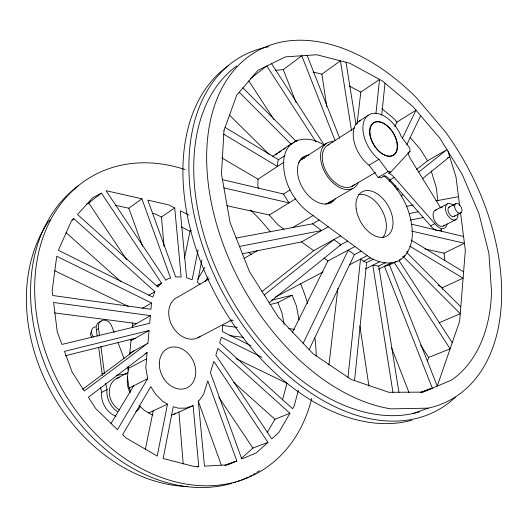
<?xml version="1.0" encoding="UTF-8"?>
<svg xmlns="http://www.w3.org/2000/svg" width="528" height="528" viewBox="0 0 528 528"><rect width="100%" height="100%" fill="white"/><g stroke="black" fill="none" stroke-linecap="round" stroke-linejoin="round"><path stroke-width="0.79" d="M283.793 162.274L258.047 179.21L257.803 185.44L258.37 188.47M146.553 358.816L145.781 367.818L147.701 378.649L117.454 429.64L95.839 408.705L88.4 397.234L147.107 352.592L146.553 358.816L128.311 368.531L127.479 377.381L128.786 386.615L130.726 391.783M147.946 343.18L149.068 330.495L64.469 351.364L72.171 372.214L84.341 390.984L147.946 343.18L129.789 353.166M150.388 315.625L149.708 323.268L61.915 344.434L57.222 331.723L53.618 302.485L150.388 315.625L132.403 326.073M151.51 302.947L150.955 309.263L52.754 295.508L52.18 290.849L56.734 256.298L151.51 302.947L141.979 308.623M442.233 289.285L442.385 287.668L463.096 278.197L409.853 246.16M128.311 368.531L128.528 366.241M129.644 354.71L131.149 339.115M132.257 327.578L132.706 322.945M354.539 380.622L366.623 262.601L373.388 259.129M381.731 115.084L384.998 83.186M347.978 377.309L360.518 259.083L363.528 261.301L366.623 262.601M375.916 113.83L379.566 79.444L360.802 92.136L357.08 123.994M328.924 365.013L337.867 288.446M105.56 383.434L107.098 389.558L106.854 391.063A20.618 16.929 64.4 0 0 117.48 411.622M100.617 387.77L101.759 392.337L101.515 393.829A20.48 16.896 64.4 0 0 116.068 416.275M201.887 259.855L197.479 282.487L200.072 284.229M167.482 404.171L157.199 456.047L126.08 437.989L122.621 434.643L150.797 386.641L155.899 394.561L162.624 401.227L167.482 404.171L148.731 412.936M198.059 249.902L192.146 279.741L186.608 277.708L180.259 210.731L188.971 215.14M145.352 449.222L153.219 410.843M184.457 258.377L190.021 231.244L191.367 230.373M298.333 390.119L294.334 405.676L292.578 408.712L219.655 342.844L221.371 337.333L261.921 357.298M282.533 399.887L286.935 383.288L235.963 358.585M284.863 155.489L278.494 159.72L277.517 162.829L277.405 166.478L223.766 134.204M427.284 361.264L428.67 357.43L450.113 348.83L394.145 262.469M154.823 291.581L152.803 297.079L58.39 250.292L71.234 221.364L73.768 218.585L154.823 291.581L148.711 295.291M309.144 349.589L354.427 254.608L361.152 251.071M389.314 181.421L390.377 179.203M406.93 144.481L420.664 115.665M303.171 343.286L348.275 250.094L354.427 254.608M402.415 138.237L415.991 110.187L396.95 122.12L394.759 126.522M292.393 332.429L327.928 260.957L354.988 246.51M289.945 413.272L278.777 432.59L271.795 438.893L215.833 355.093L217.919 348.407L289.945 413.272L274.963 419.272L267.056 432.729M205.174 281.734L208.098 276.797M110.999 423.562L133.709 385.763M197.663 279.292L204.805 267.399M324.727 145.603C309.144 134.673 287.027 136.844 283.899 158.611C281.602 181.13 294.347 203.551 313.091 215.563L370.286 257.816C379.005 262.541 389.466 265.089 398.864 260.766C407.425 255.75 411.305 246.187 412.289 236.696C413.015 213.464 401.861 190.113 383.678 175.745M390.76 172.128L409.999 151.279A11.55 6.772 60 0 1 409.867 148.282L401.082 136.29L400.336 134.297A28.426 17.041 58.9 0 0 366.808 116.47A28.426 17.041 58.9 0 0 377.322 158.083L378.959 159.258L388.073 171.593A12.005 7.319 60.3 0 1 390.086 171.897L390.76 172.128L388.786 173.303A11.986 7.326 60.3 0 1 394.185 177.474L434.848 223.641A11.194 6.646 62.2 0 0 447.038 223.859M388.766 173.296L389.869 172.115M50.16 219.892L47.936 222.275A162.749 126.661 61 0 0 49.573 389.169A162.749 126.661 61 0 0 187.387 486.512M267.953 442.358L256.225 452.938L241.751 458.964L210.395 372.57L213.866 361.429L267.953 442.358L252.892 448.074L241.164 458.561M269.135 302.683L340.897 244.675L333.914 239.547L264.238 294.961M401.029 196.066L402.95 194.509M422.162 178.985L449.691 156.724L447.605 157.912M396.891 189.453L398.171 188.437M418.711 172.102L446.945 149.648L427.535 160.816L416.533 169.501M261.947 291.548L313.705 250.688L340.58 235.871M394.535 186.872L395.828 185.849M175.613 413.153L174.359 414.137L171.079 415.312M101.409 193.156L92.776 197.749L77.524 214.467L157.931 287.093L161.462 283.015L101.409 193.156L88.684 202.937L126.773 259.802M250.259 78.705L266.798 65.987L316.054 141.979M71.874 220.031L73.768 218.585M275.161 70.29L283.312 69.65L301.765 55.763L335.029 140.461M82.658 389.327L134.132 350.777M115.421 205.3L128.852 208.23L141.867 198.792L170.597 278.117L168.01 278.751L165.812 280.183L106.049 190.687L141.867 198.792M313.236 72.085L321.882 74.177L340.448 60.819L351.49 130.528M164.043 246.286L161.469 217.034L174.715 207.926L168.65 204.857L147.807 200.138L175.666 276.89L181.144 277.028L174.715 207.926M272.435 156.446L291.278 143.794M275.326 155.001L277.312 153.668M278.639 152.783L281.285 151.001M283.272 149.668L285.265 148.335M288.572 146.111L289.898 145.22M291.859 143.906L293.126 143.055M294.393 142.204L297.561 140.078M358.492 121.579L368.128 115.315M301.62 159.443L326.126 143.543M327.314 145.49L354.578 127.862M222.46 179.639L283.529 194.027L290.004 189.974M227 205.748L269.293 214.982L295.528 198.891M156.981 285.582L158.341 284.75M156.71 285.919L161.462 283.015M360.842 120.272A28.169 17.094 58.9 0 0 353.555 138.864A28.169 17.094 58.9 0 0 367.475 164.036L369.105 165.198L378.959 159.258M97.238 336.296L96.4 329.861L98.564 328.561A8.111 6.587 58.3 0 1 103.369 320.146A8.111 6.587 58.3 0 1 112.088 327.076L114.127 332.435M408.712 152.209L410.025 151.424M351.747 186.476L375.441 172.438M327.664 203.313L352.763 188.503M292.156 227.832L313.091 215.563M369.105 165.198L378.16 177.408L388.073 171.593M209.385 278.685L177.421 297.343A22.671 17.325 61 0 0 172.715 326.819A22.671 17.325 61 0 0 200.435 336.125M244.187 258.364L257.677 250.483M236.194 238.036L312.53 223.839L319.13 220.024M378.16 177.408A11.9 7.339 60.3 0 1 380.866 177.936L384.648 175.725A11.939 7.333 60.3 0 1 390.034 179.87L394.185 177.474M242.147 253.829L301.547 241.916L328.271 226.776M130.997 340.692L149.068 330.495M102.307 375.448A8.613 7.174 61.5 0 0 102.168 374.101L104.372 372.907L100.888 346.295M339.445 245.461L347.582 241.045M145.028 353.714L147.107 352.592M86.539 204.092L90.004 202.231M116.437 378.602L127.974 372.511M435.131 210.362L447.454 203.854M197.901 337.768L232.115 319.79M275.068 297.211L323.11 271.96M448.919 207.24L455.539 203.768M101.759 392.337L107.098 389.558M349.556 264.779L367.264 255.578M269.94 304.577L277.873 302.59L292.129 295.198L296.34 305.725L299.086 319.981M390.034 179.87L430.61 225.832L434.848 223.641M363.528 261.301L370.286 257.816M454.41 216.269L461.056 212.85M443.474 225.991L455.882 219.655M129.307 388.001L147.701 378.649M365.475 268.924L379.586 261.763M406.553 251.777L407.9 251.097M392.938 392.291L372.814 265.201L378.701 266.099L385.48 262.68M402.89 256.813L404.917 255.796M378.569 269.26L391.228 262.918M399.564 259.763L400.917 259.083M420.268 392.707L432.32 388.219L384.45 266.317L389.525 264.878L396.304 261.485M424.928 248.972L444.074 253.156L464.422 243.256L411.668 231.112M174.121 414.223L193.103 405.636L198.759 466.475L197.281 467.042M439.164 322.733L460.244 313.718L402.89 256.238M236.841 461.01L227.713 464.818L204.475 466.151L198.35 401.557L203.61 394.271L207.814 380.86L236.841 461.01L224.836 465.485M227.482 464.284L231.238 462.884M232.736 462.323L234.241 461.769M421.43 392.014L431.218 388.37M178.9 412.084L183.229 463.921M413.153 413.503L428.201 408.144A199.419 127.373 61 0 0 445.54 131.993L416.407 97.687A199.419 127.373 61 0 0 207.28 141.992A199.419 127.373 61 0 0 390.859 408.857L428.201 408.144M193.103 405.636L186.206 408.085L178.345 408.203L173.257 406.732L163.159 458.515L194.905 466.699L198.759 466.475M65.545 355.707L135.32 338.25M271.451 300.3L292.129 295.198M410.645 220.044L423.456 217.477M239.514 246.444L321.638 230.531L312.53 223.839M409.2 213.569L418.11 211.84M439.976 207.603L442.405 207.134M452.932 205.095L454.555 204.778M406.151 206.428L413.398 205.075M435.95 200.884L458.502 196.687M116.312 375.375L126.826 373.85M54.562 312.932L136.706 323.572M229.759 335.623L243.626 337.418M237.303 327.433L222.704 325.453L222.38 331.558L251.031 345.761M230.023 320.338L233.29 320.793M288.816 328.568L294.532 329.366M152.269 213.345L155.45 214.045L161.469 217.034M223.925 187.902L289.014 202.884L283.529 194.027M411.794 224.248L463.558 236.438M152.968 415.008L151.503 414.592L143.939 410.071L138.976 405.2M54.391 270.58L128.284 306.398M181.375 226.941L190.021 231.244M349.226 86.005L360.802 92.136M221.938 157.964L258.047 179.21M438.154 285.179L442.385 287.668M225.106 127.387L278.494 159.72M411.088 240.042L463.604 271.854M301.547 241.916L313.705 250.688M323.941 258.08L327.928 260.957M283.919 229.185L277.952 224.855L269.293 214.982M381.902 108.689L393.842 118.51L396.95 122.12M248.246 252.094L251.361 254.654M66.013 232.61L121.057 281.78M233.779 382.483L274.963 419.272M229.436 115.071L269.095 154.341M239.243 92.242L291.225 144.335M242.959 87.892L296.281 141.491M407.108 252.886L460.799 306.847M410.025 137.313L420.592 149.596L427.535 160.816M218.704 397.03L252.892 448.074M248.8 80.863L273.86 119.394M420.605 345.035L428.67 357.43M271.531 63.67L324.628 145.662M399.049 260.568L452.232 342.692M440.675 207.88L410.494 158.862A11.53 6.772 60 0 1 408.177 153.252L408.052 152.599M277.873 302.59L281.998 312.979L284.13 324.298M307.105 55.4L339.715 138.277M389.525 264.878L437.237 386.126L459.644 321.248L465.333 250.391L460.555 212.804M283.312 69.65L296.142 102.623M391.657 348.005L408.982 392.515M117.909 342.382L124.021 358.453M127.228 366.868L128.39 369.93A8.402 6.791 62.6 0 0 128.641 370.524M128.852 208.23L142.507 246.167M198.158 400.811L221.278 465.049M448.054 151.444L456.001 177.019L459.617 205.471M431.158 170.861L436.333 187.783L437.864 200.732M346.025 62.251L356.011 124.582M378.701 266.099L398.924 392.258M321.882 74.177L326.779 106.643M359.858 325.948L368.92 386.014M98.564 328.561L99.515 335.815M98.71 347.563L102.168 374.101M441.276 229.541L441.467 231.152M444.074 253.156L444.906 260.192M441.144 229.601A11.147 6.659 62.2 0 1 430.61 225.832M444.484 225.113A8.857 5.26 62.2 0 1 434.656 220.704A8.857 5.26 62.2 0 1 436.418 209.992M457.789 213.866A8.956 5.24 62.1 0 1 451.829 219.391A8.956 5.24 62.1 0 1 445.441 207.418A8.956 5.24 62.1 0 1 453.288 205.438M454.958 215.615A5.3 3.102 62.1 0 1 449.183 213.682A5.3 3.102 62.1 0 1 449.658 206.897M104.372 372.907A8.639 7.181 61.5 0 1 104.465 373.58M96.4 329.861A8.092 6.58 58.3 0 1 101.244 321.46M140.171 406.626A20.618 16.929 64.4 0 1 135.848 411.847M93.806 337.088A6.356 5.201 58.3 0 1 91.522 330.733A6.356 5.201 58.3 0 1 95.542 326.792M91.852 337.234A3.749 3.076 58.2 0 1 91.707 331.624M358.393 182.266A26.162 16.526 58.8 0 1 326.033 174.299A26.162 16.526 58.8 0 1 333.67 141.735M354.321 184.655A23.885 15.088 58.8 0 1 327.617 174.049A23.885 15.088 58.8 0 1 328.977 144.58M330.508 201.333A25.542 16.606 58.6 0 1 325.677 204.046M298.61 162.439A25.542 16.606 58.6 0 1 304.781 157.991M301.013 158.512A26.651 17.325 58.6 0 1 305.039 156.816M332.607 200.528A26.651 17.325 58.6 0 1 330.046 203.161M130.159 392.759A20.236 16.335 64.2 0 1 127.723 377.065M119.651 410.045A18.044 14.817 64.4 0 1 109.283 392.126A18.044 14.817 64.4 0 1 119.328 377.494M311.705 398.468A169.891 130.555 61 0 1 148.533 472.118A169.891 130.555 61 0 1 35.858 268.587A169.891 130.555 61 0 1 184.965 169.528M250.51 209.979A169.891 130.555 61 0 1 270.389 231.95M300.643 283.846A169.891 130.555 61 0 1 307.718 303.699M314.926 337.96A169.891 130.555 61 0 1 316.213 355.978M251.717 475.266A169.013 130.436 61 0 1 249.526 476.401M248.048 477.134A169.013 130.436 61 0 1 241.217 480.137M239.659 480.744A169.013 130.436 61 0 1 237.303 481.595M235.719 482.137A169.013 130.436 61 0 1 233.33 482.902M231.719 483.377A169.013 130.436 61 0 1 53.717 383.975A169.013 130.436 61 0 1 78.606 185.618M259.393 470.699A169.013 130.436 61 0 1 256.667 472.428M255.275 473.26A169.013 130.436 61 0 1 253.15 474.481M419.562 411.833A196.825 127.651 61 0 1 226.043 289.258A196.825 127.651 61 0 1 236.821 65.908M358.624 194.568A25.139 15.932 61 0 1 381.599 209.55A25.139 15.932 61 0 1 382.899 237.296M455.387 397.208A202.231 131.215 61 0 1 222.552 292.149A202.231 131.215 61 0 1 268.811 46.754M411.84 420.242A200.99 131.327 61 0 1 214.493 292.538A200.99 131.327 61 0 1 228.419 65.677M335.359 198.673A26.717 17.318 58.7 0 1 302.914 188.423A26.717 17.318 58.7 0 1 308.9 155.021M223.978 130.508L221.476 174.121L230.102 222.638L249.526 271.748L278.117 316.859L313.137 353.8L351.212 379.487L388.892 392.311L423.146 392.126L451.678 379.982A183.025 116.754 61 0 0 491.548 292.043L488.882 253.255L478.863 213.398L462.244 174.438L439.897 138.224L412.856 106.498L382.325 80.949L349.734 63.202L316.774 54.754L285.443 56.859L257.968 70.316L236.735 95.179L223.978 130.508M454.595 206.474A5.333 3.095 62.1 0 0 460.33 213.2A5.333 3.095 62.1 0 0 459.954 205.273A5.333 3.095 62.1 0 0 454.595 206.474M370.293 135.313A18.949 11.359 58.9 0 0 393.116 155.516A18.949 11.359 58.9 0 0 387.842 126.337A18.949 11.359 58.9 0 0 370.293 135.313M369.745 133.954A18.955 11.365 58.9 0 0 392.027 155.654A18.955 11.365 58.9 0 0 388.397 126.997A18.955 11.365 58.9 0 0 369.745 133.954M159.337 363.403A21.938 17.2 63.9 0 0 186.173 388.199A21.938 17.2 63.9 0 0 187.117 352.539A21.938 17.2 63.9 0 0 159.337 363.403M356.195 208.831A25.291 15.906 61 0 0 386.285 236.326A25.291 15.906 61 0 0 380.985 196.739A25.291 15.906 61 0 0 356.195 208.831"/></g></svg>
